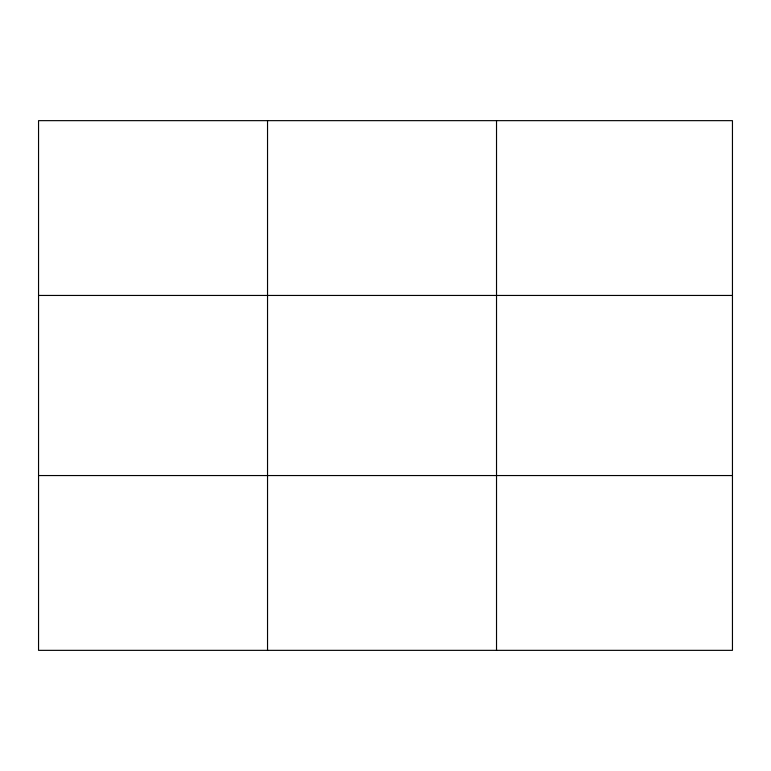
<?xml version="1.0" encoding="UTF-8"?>
<svg xmlns="http://www.w3.org/2000/svg" width="771" height="771" viewBox="0 0 771 771"><rect width="100%" height="100%" fill="white"/><g stroke="black" fill="none" stroke-linecap="round" stroke-linejoin="round"><path stroke-width="1.16" d="M267.537 120.652L267.537 650.348M496.524 120.652L496.524 650.348M38.55 295.447L732.45 295.447M38.55 475.553L732.45 475.553M732.45 592.08L732.45 650.348L38.55 650.348L38.55 120.652L732.45 120.652L732.45 592.08"/></g></svg>
